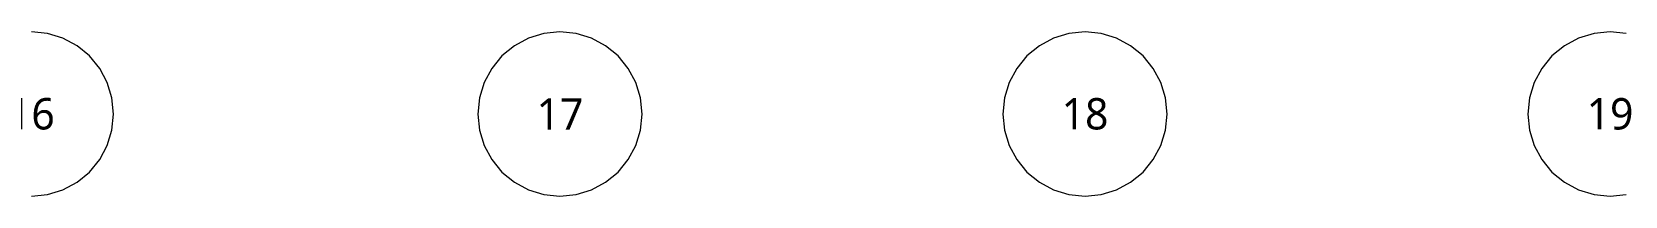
# Model space of a CAD drawing. Header units: millimetres. Extents: x 0 to 153524, y 0 to 59400.
# Drawn here: x 57744 to 66472, y 42700 to 43600 of the extents above; entities that cross this region are included whole.
import ezdxf

# ---------------------------------------------------------------- set-up
doc = ezdxf.new("R2010")
doc.units = ezdxf.units.MM
doc.layers.add('41_通り芯の符号', color=1, linetype='Continuous', lineweight=13)
doc.styles.add('JP', font='NotoSansCJKjp-Regular.otf')

msp = doc.modelspace()

# ---------------------------------------------------------------- linework, layer by layer
at = {"layer": '41_通り芯の符号'}
for points in [[(58191.5, 43150), (58182.9, 43237.8), (58157.2, 43322.2), (58115.7, 43400), (58059.7, 43468.2), (57991.5, 43524.2), (57913.7, 43565.7), (57829.3, 43591.4), (57741.5, 43600)], [(61087.4, 43150), (61078.8, 43237.8), (61053.1, 43322.2), (61011.6, 43400), (60955.6, 43468.2), (60887.4, 43524.2), (60809.6, 43565.7), (60725.2, 43591.4), (60637.4, 43600), (60549.6, 43591.4), (60465.2, 43565.7), (60387.4, 43524.2), (60319.2, 43468.2), (60263.2, 43400), (60221.7, 43322.2), (60196, 43237.8), (60187.4, 43150), (60196, 43062.2), (60221.7, 42977.8), (60263.2, 42900), (60319.2, 42831.8), (60387.4, 42775.8), (60465.2, 42734.3), (60549.6, 42708.6), (60637.4, 42700), (60725.2, 42708.6), (60809.6, 42734.3), (60887.4, 42775.8), (60955.6, 42831.8), (61011.6, 42900), (61053.1, 42977.8), (61078.8, 43062.2), (61087.4, 43150)], [(63963.6, 43150), (63955, 43237.8), (63929.3, 43322.2), (63887.8, 43400), (63831.8, 43468.2), (63763.6, 43524.2), (63685.8, 43565.7), (63601.4, 43591.4), (63513.6, 43600), (63425.8, 43591.4), (63341.4, 43565.7), (63263.6, 43524.2), (63195.4, 43468.2), (63139.4, 43400), (63097.9, 43322.2), (63072.2, 43237.8), (63063.6, 43150), (63072.2, 43062.2), (63097.9, 42977.8), (63139.4, 42900), (63195.4, 42831.8), (63263.6, 42775.8), (63341.4, 42734.3), (63425.8, 42708.6), (63513.6, 42700), (63601.4, 42708.6), (63685.8, 42734.3), (63763.6, 42775.8), (63831.8, 42831.8), (63887.8, 42900), (63929.3, 42977.8), (63955, 43062.2), (63963.6, 43150)], [(66477.6, 43591.4), (66389.8, 43600), (66302, 43591.4), (66217.6, 43565.7), (66139.8, 43524.2), (66071.6, 43468.2), (66015.6, 43400), (65974.1, 43322.2), (65948.4, 43237.8), (65939.8, 43150), (65948.4, 43062.2), (65974.1, 42977.8), (66015.6, 42900), (66071.6, 42831.8), (66139.8, 42775.8), (66217.6, 42734.3), (66302, 42708.6), (66389.8, 42700), (66477.6, 42708.6)], [(57741.5, 42700), (57829.3, 42708.6), (57913.7, 42734.3), (57991.5, 42775.8), (58059.7, 42831.8), (58115.7, 42900), (58157.2, 42977.8), (58182.9, 43062.2), (58191.5, 43150)]]:
    msp.add_lwpolyline(points, dxfattribs=at)

# ---------------------------------------------------------------- texts
at = {"layer": '41_通り芯の符号', "char_height": 171.99, "attachment_point": 5, "style": 'JP'}
for s, insert in [('16', (57741.5, 43150)), ('17', (60637.4, 43150)), ('18', (63513.6, 43150)), ('19', (66389.8, 43150))]:
    msp.add_mtext(s, dxfattribs=dict(at, insert=insert))

doc.saveas('drawing.dxf')
